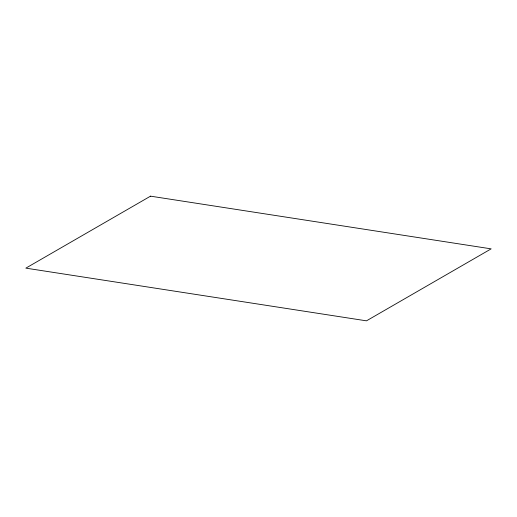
<?xml version="1.0" encoding="UTF-8"?>
<svg xmlns="http://www.w3.org/2000/svg" width="517" height="517" viewBox="0 0 517 517"><rect width="100%" height="100%" fill="white"/><g stroke="black" fill="none" stroke-linecap="round" stroke-linejoin="round"><path stroke-width="0.78" d="M150.525 196.163L25.85 268.142L366.475 320.837L491.15 248.858L150.525 196.163"/></g></svg>
